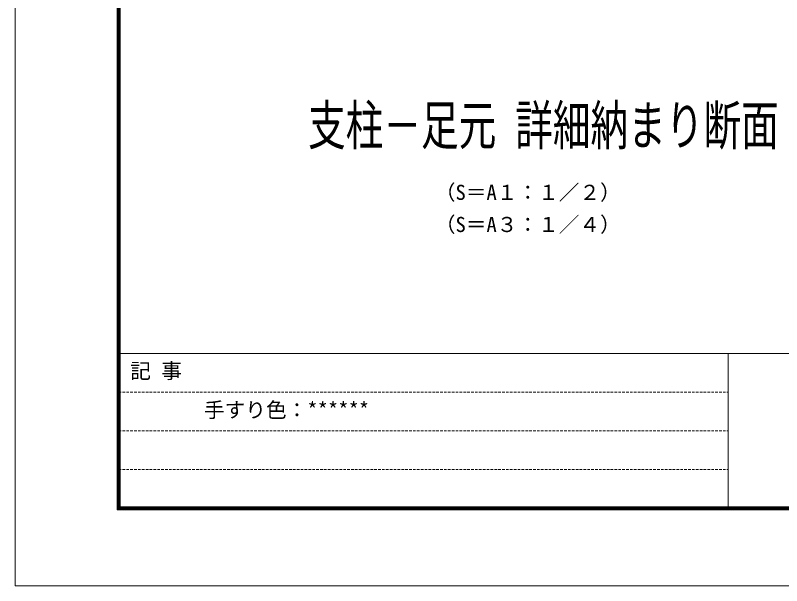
# Model space of a CAD drawing. Units: millimetres, scale not verified. Extents: x -1682 to 1682, y -1188 to 1188.
# Drawn here: x -1682 to -1089, y -1188 to -746 of the extents above; entities that cross this region are included whole.
import ezdxf
from ezdxf.enums import TextEntityAlignment as Align

# ---------------------------------------------------------------- set-up
doc = ezdxf.new("R2010")
doc.units = ezdxf.units.MM
doc.header["$LTSCALE"] = 8
doc.linetypes.add('USER3', pattern=[0.375, 0.25, -0.125])
for name, color, linetype, lineweight in [('0-0_0', 7, 'Continuous', 18), ('0-1_DEFPOINTS', 7, 'Continuous', 18), ('0-6_WAKU', 7, 'Continuous', 18)]:
    doc.layers.add(name, color=color, linetype=linetype, lineweight=lineweight)
doc.layers.add('0-3_MOJI', color=7, linetype='Continuous')
doc.styles.add('ＭＳ ゴシック', font='')
doc.styles.get('ＭＳ ゴシック').set_extended_font_data('MS Gothic')

msp = doc.modelspace()

# ---------------------------------------------------------------- linework, layer by layer
at = {"layer": '0-1_DEFPOINTS', "color": 5}
for p, q in [((-1682, 1188), (-1682, -1188)), ((-1682, -1188), (1682, -1188))]:
    msp.add_line(p, q, dxfattribs=at)
at = {"layer": '0-6_WAKU'}
for p, q in [((-1603.2, 1133.2), (-1603.2, -1129.2)), ((-1602.6, 1132.6), (-1602.6, -1128.6)), ((-1602, 1132), (-1602, -1128)), ((-1601.4, 1131.4), (-1601.4, -1127.4)), ((-1600.8, 1130.8), (-1600.8, -1126.8)), ((-1602, -1008), (1598, -1008)), ((-1130, -1008), (-1130, -1128)), ((-1601.4, -1127.4), (1597.4, -1127.4)), ((-1600.8, -1126.8), (1596.8, -1126.8)), ((-1603.2, -1129.2), (1599.2, -1129.2)), ((-1602.6, -1128.6), (1598.6, -1128.6)), ((-1602, -1128), (1598, -1128))]:
    msp.add_line(p, q, dxfattribs=at)
at = {"layer": '0-6_WAKU', "linetype": 'USER3'}
for p, q in [((-1602, -1038), (-1130, -1038)), ((-1602, -1068), (-1130, -1068)), ((-1602, -1098), (-1130, -1098))]:
    msp.add_line(p, q, dxfattribs=at)

# ---------------------------------------------------------------- texts
at = {"layer": '0-0_0', "style": 'ＭＳ ゴシック', "width": 0.7}
msp.add_text('支柱－足元 詳細納まり断面', height=30.55, dxfattribs=at).set_placement((-1455.361, -855.71), align=Align.BOTTOM_LEFT)
at = {"layer": '0-0_0', "style": 'ＭＳ ゴシック'}
for s, p in [('（S＝A１：１／２）', (-1357.147, -892.62)), ('（S＝A３：１／４）', (-1357.147, -917.528))]:
    msp.add_text(s, height=11.73, dxfattribs=at).set_placement(p, align=Align.BOTTOM_LEFT)
at = {"layer": '0-3_MOJI', "style": 'ＭＳ ゴシック'}
for s, p in [('記 事', (-1593.006, -1030.962)), ('手すり色：******', (-1535.914, -1061.21))]:
    msp.add_text(s, height=11.73, dxfattribs=at).set_placement(p, align=Align.BOTTOM_LEFT)

doc.saveas('drawing.dxf')
